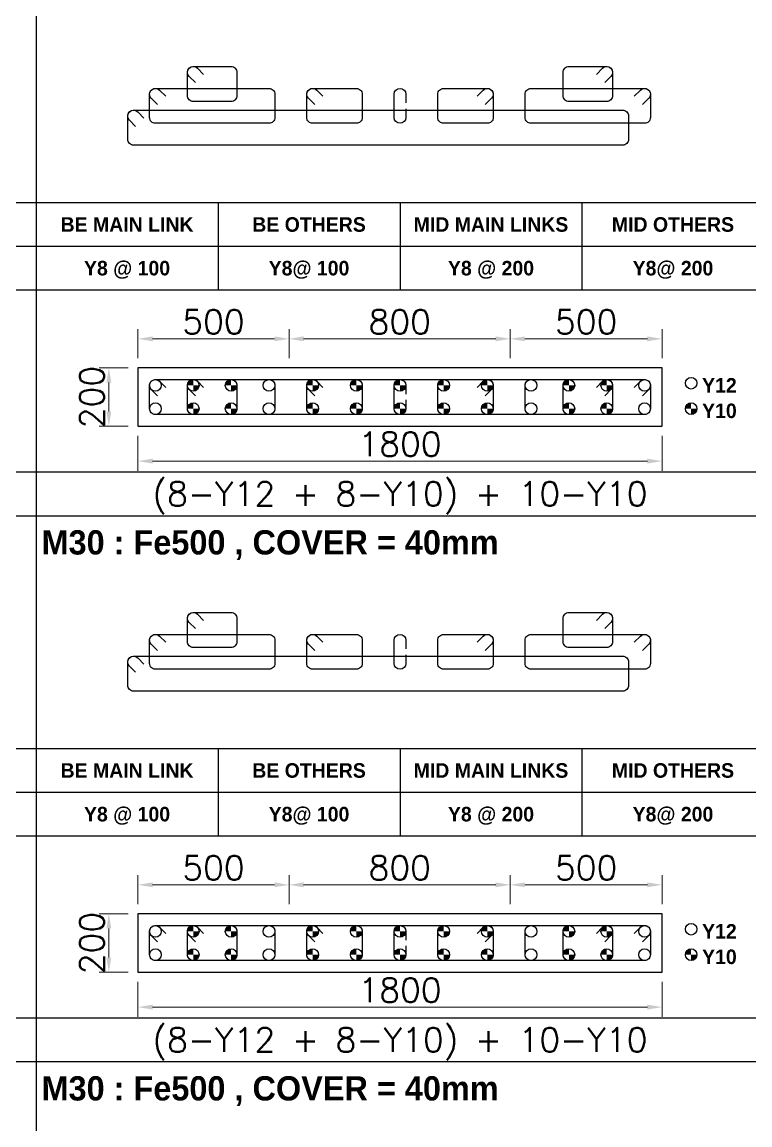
# Model space of a CAD drawing. Header units: millimetres. Extents: x -28707963 to -28231469, y 696001 to 896471.
# Drawn here: x -28290680 to -28283180, y 851519 to 862882 of the extents above; entities that cross this region are included whole.
import ezdxf
from ezdxf.enums import TextEntityAlignment as Align

# ---------------------------------------------------------------- set-up
doc = ezdxf.new("R2010")
doc.units = ezdxf.units.MM
doc.header["$MEASUREMENT"] = 0
doc.header["$PDMODE"] = 34
doc.header["$PDSIZE"] = -8
doc.layers.get('0').update_dxf_attribs({"lineweight": 5})
for name, color, linetype in [('09 COL TEXT-SCH', 2, 'Continuous'), ('14 REINF', 6, 'Continuous'), ('22 TABLE FRAME', 5, 'Continuous'), ('23 STIRRUPS', 5, 'Continuous'), ('TEXT', 4, 'Continuous')]:
    doc.layers.add(name, color=color, linetype=linetype)
doc.layers.add('19 COLUMN', color=1, linetype='Continuous', lineweight=25)
doc.styles.add('adani bold', font='')
doc.styles.add('ROMANS', font='simplex.shx')
doc.styles.get('adani bold').set_extended_font_data('Adani Bold', bold=True)
doc.dimstyles.new('D 50', dxfattribs={"dimscale": 100, "dimtxt": 3, "dimasz": 1.5, "dimexe": 1, "dimexo": 1, "dimgap": 0.5, "dimtad": 1, "dimdec": 0, "dimdsep": 46, "dimtxsty": 'ROMANS', "dimcen": 2.5, "dimclrd": 5, "dimclre": 5, "dimclrt": 4, "dimadec": 0, "dimazin": 0, "dimtfac": 1, "dimtdec": 0, "dimtmove": 0, "dimatfit": 3, "dimfxl": 1, "dimlwd": 0, "dimlwe": 0, "dimarcsym": 0})

# ---------------------------------------------------------------- blocks, each defined once
blk = doc.blocks.new('*D553')
at = {"color": 5, "lineweight": 0, "transparency": 16777216}
for p, q in [((-28289486, 852993), (-28289486, 852633)), ((-28284086, 852993), (-28284086, 852633)), ((-28289336, 852733), (-28284236, 852733))]:
    blk.add_line(p, q, dxfattribs=at)
at = {"color": 5, "transparency": 16777216}
for points in [[(-28289336, 852758), (-28289336, 852708), (-28289486, 852733)], [(-28284236, 852708), (-28284236, 852758), (-28284086, 852733)]]:
    blk.add_solid(points, dxfattribs=at)
at = {"layer": 'Defpoints', "color": 0, "transparency": 16777216}
for p in [(-28289486, 853093), (-28284086, 853093), (-28284086, 852733)]:
    blk.add_point(p, dxfattribs=at)
at = {"color": 4, "transparency": 16777216, "insert": (-28286786, 852908), "char_height": 250, "attachment_point": 5, "style": 'ROMANS'}
blk.add_mtext('1800', dxfattribs=at)
blk = doc.blocks.new('*D554')
at = {"color": 5, "lineweight": 0, "transparency": 16777216}
for p, q in [((-28289486, 858618), (-28289486, 858258)), ((-28284086, 858618), (-28284086, 858258)), ((-28289336, 858358), (-28284236, 858358))]:
    blk.add_line(p, q, dxfattribs=at)
at = {"color": 5, "transparency": 16777216}
for points in [[(-28289336, 858383), (-28289336, 858333), (-28289486, 858358)], [(-28284236, 858333), (-28284236, 858383), (-28284086, 858358)]]:
    blk.add_solid(points, dxfattribs=at)
at = {"layer": 'Defpoints', "color": 0, "transparency": 16777216}
for p in [(-28289486, 858718), (-28284086, 858718), (-28284086, 858358)]:
    blk.add_point(p, dxfattribs=at)
at = {"color": 4, "transparency": 16777216, "insert": (-28286786, 858533), "char_height": 250, "attachment_point": 5, "style": 'ROMANS'}
blk.add_mtext('1800', dxfattribs=at)
blk = doc.blocks.new('*D497')
at = {"color": 5, "lineweight": 0, "transparency": 16777216}
for p, q in [((-28289486, 853793), (-28289486, 854093)), ((-28287929, 853793), (-28287929, 854093)), ((-28289336, 853993), (-28288079, 853993))]:
    blk.add_line(p, q, dxfattribs=at)
at = {"color": 5, "transparency": 16777216}
for points in [[(-28289336, 854018), (-28289336, 853968), (-28289486, 853993)], [(-28288079, 853968), (-28288079, 854018), (-28287929, 853993)]]:
    blk.add_solid(points, dxfattribs=at)
at = {"layer": 'Defpoints', "color": 0, "transparency": 16777216}
for p in [(-28287929, 853993), (-28289486, 853693), (-28287929, 853693)]:
    blk.add_point(p, dxfattribs=at)
at = {"color": 4, "transparency": 16777216, "insert": (-28288708, 854168), "char_height": 250, "attachment_point": 5, "style": 'ROMANS'}
blk.add_mtext('500', dxfattribs=at)
blk = doc.blocks.new('*D498')
at = {"color": 5, "lineweight": 0, "transparency": 16777216}
for p, q in [((-28287929, 853793), (-28287929, 854093)), ((-28285650, 853793), (-28285650, 854093)), ((-28287779, 853993), (-28285800, 853993))]:
    blk.add_line(p, q, dxfattribs=at)
at = {"color": 5, "transparency": 16777216}
for points in [[(-28287779, 854018), (-28287779, 853968), (-28287929, 853993)], [(-28285800, 853968), (-28285800, 854018), (-28285650, 853993)]]:
    blk.add_solid(points, dxfattribs=at)
at = {"layer": 'Defpoints', "color": 0, "transparency": 16777216}
for p in [(-28285650, 853993), (-28287929, 853693), (-28285650, 853693)]:
    blk.add_point(p, dxfattribs=at)
at = {"color": 4, "transparency": 16777216, "insert": (-28286789, 854168), "char_height": 250, "attachment_point": 5, "style": 'ROMANS'}
blk.add_mtext('800', dxfattribs=at)
blk = doc.blocks.new('*D499')
at = {"color": 5, "lineweight": 0, "transparency": 16777216}
for p, q in [((-28285650, 853793), (-28285650, 854093)), ((-28284086, 853793), (-28284086, 854093)), ((-28285500, 853993), (-28284236, 853993))]:
    blk.add_line(p, q, dxfattribs=at)
at = {"color": 5, "transparency": 16777216}
for points in [[(-28285500, 854018), (-28285500, 853968), (-28285650, 853993)], [(-28284236, 853968), (-28284236, 854018), (-28284086, 853993)]]:
    blk.add_solid(points, dxfattribs=at)
at = {"layer": 'Defpoints', "color": 0, "transparency": 16777216}
for p in [(-28284086, 853993), (-28285650, 853693), (-28284086, 853693)]:
    blk.add_point(p, dxfattribs=at)
at = {"color": 4, "transparency": 16777216, "insert": (-28284868, 854168), "char_height": 250, "attachment_point": 5, "style": 'ROMANS'}
blk.add_mtext('500', dxfattribs=at)
blk = doc.blocks.new('*D112')
at = {"color": 5, "lineweight": 0, "transparency": 16777216}
for p, q in [((-28289586, 853693), (-28289886, 853693)), ((-28289786, 853243), (-28289786, 853543)), ((-28289586, 853093), (-28289886, 853093))]:
    blk.add_line(p, q, dxfattribs=at)
at = {"color": 5, "transparency": 16777216}
for points in [[(-28289761, 853543), (-28289811, 853543), (-28289786, 853693)], [(-28289811, 853243), (-28289761, 853243), (-28289786, 853093)]]:
    blk.add_solid(points, dxfattribs=at)
at = {"layer": 'Defpoints', "color": 0, "transparency": 16777216}
for p in [(-28289786, 853693), (-28289486, 853693), (-28289486, 853093)]:
    blk.add_point(p, dxfattribs=at)
at = {"color": 4, "transparency": 16777216, "insert": (-28289961, 853393), "char_height": 250, "attachment_point": 5, "rotation": 90, "style": 'ROMANS'}
blk.add_mtext('200', dxfattribs=at)
blk = doc.blocks.new('*D113')
at = {"color": 5, "lineweight": 0, "transparency": 16777216}
for p, q in [((-28289486, 859418), (-28289486, 859718)), ((-28287929, 859418), (-28287929, 859718)), ((-28289336, 859618), (-28288079, 859618))]:
    blk.add_line(p, q, dxfattribs=at)
at = {"color": 5, "transparency": 16777216}
for points in [[(-28289336, 859643), (-28289336, 859593), (-28289486, 859618)], [(-28288079, 859593), (-28288079, 859643), (-28287929, 859618)]]:
    blk.add_solid(points, dxfattribs=at)
at = {"layer": 'Defpoints', "color": 0, "transparency": 16777216}
for p in [(-28287929, 859618), (-28289486, 859318), (-28287929, 859318)]:
    blk.add_point(p, dxfattribs=at)
at = {"color": 4, "transparency": 16777216, "insert": (-28288708, 859793), "char_height": 250, "attachment_point": 5, "style": 'ROMANS'}
blk.add_mtext('500', dxfattribs=at)
blk = doc.blocks.new('*D114')
at = {"color": 5, "lineweight": 0, "transparency": 16777216}
for p, q in [((-28287929, 859418), (-28287929, 859718)), ((-28285650, 859418), (-28285650, 859718)), ((-28287779, 859618), (-28285800, 859618))]:
    blk.add_line(p, q, dxfattribs=at)
at = {"color": 5, "transparency": 16777216}
for points in [[(-28287779, 859643), (-28287779, 859593), (-28287929, 859618)], [(-28285800, 859593), (-28285800, 859643), (-28285650, 859618)]]:
    blk.add_solid(points, dxfattribs=at)
at = {"layer": 'Defpoints', "color": 0, "transparency": 16777216}
for p in [(-28285650, 859618), (-28287929, 859318), (-28285650, 859318)]:
    blk.add_point(p, dxfattribs=at)
at = {"color": 4, "transparency": 16777216, "insert": (-28286789, 859793), "char_height": 250, "attachment_point": 5, "style": 'ROMANS'}
blk.add_mtext('800', dxfattribs=at)
blk = doc.blocks.new('*D115')
at = {"color": 5, "lineweight": 0, "transparency": 16777216}
for p, q in [((-28285650, 859418), (-28285650, 859718)), ((-28284086, 859418), (-28284086, 859718)), ((-28285500, 859618), (-28284236, 859618))]:
    blk.add_line(p, q, dxfattribs=at)
at = {"color": 5, "transparency": 16777216}
for points in [[(-28285500, 859643), (-28285500, 859593), (-28285650, 859618)], [(-28284236, 859593), (-28284236, 859643), (-28284086, 859618)]]:
    blk.add_solid(points, dxfattribs=at)
at = {"layer": 'Defpoints', "color": 0, "transparency": 16777216}
for p in [(-28284086, 859618), (-28285650, 859318), (-28284086, 859318)]:
    blk.add_point(p, dxfattribs=at)
at = {"color": 4, "transparency": 16777216, "insert": (-28284868, 859793), "char_height": 250, "attachment_point": 5, "style": 'ROMANS'}
blk.add_mtext('500', dxfattribs=at)
blk = doc.blocks.new('*D116')
at = {"color": 5, "lineweight": 0, "transparency": 16777216}
for p, q in [((-28289586, 859318), (-28289886, 859318)), ((-28289786, 858868), (-28289786, 859168)), ((-28289586, 858718), (-28289886, 858718))]:
    blk.add_line(p, q, dxfattribs=at)
at = {"color": 5, "transparency": 16777216}
for points in [[(-28289761, 859168), (-28289811, 859168), (-28289786, 859318)], [(-28289811, 858868), (-28289761, 858868), (-28289786, 858718)]]:
    blk.add_solid(points, dxfattribs=at)
at = {"layer": 'Defpoints', "color": 0, "transparency": 16777216}
for p in [(-28289786, 859318), (-28289486, 859318), (-28289486, 858718)]:
    blk.add_point(p, dxfattribs=at)
at = {"color": 4, "transparency": 16777216, "insert": (-28289961, 859018), "char_height": 250, "attachment_point": 5, "rotation": 90, "style": 'ROMANS'}
blk.add_mtext('200', dxfattribs=at)

msp = doc.modelspace()

# ---------------------------------------------------------------- hatches: boundary and pattern name
at = {"layer": '14 REINF'}
h = msp.add_hatch(color=6, dxfattribs=at)
edge = h.paths.add_edge_path(flags=0)
edge.add_line((-28288976.1, 859138.4), (-28288916.1, 859138.4))
edge.add_line((-28288916.1, 859138.4), (-28288916.1, 859198.4))
edge.add_arc((-28288916.1, 859138.4), 60, 90, 180)
edge = h.paths.add_edge_path(flags=0)
edge.add_line((-28288856.1, 859138.4), (-28288916.1, 859138.4))
edge.add_line((-28288916.1, 859138.4), (-28288916.1, 859078.4))
edge.add_arc((-28288916.1, 859138.4), 60, 270, 360)
h = msp.add_hatch(color=6, dxfattribs=at)
edge = h.paths.add_edge_path(flags=0)
edge.add_line((-28288586.1, 859138.4), (-28288526.1, 859138.4))
edge.add_line((-28288526.1, 859138.4), (-28288526.1, 859198.4))
edge.add_arc((-28288526.1, 859138.4), 60, 90, 180)
edge = h.paths.add_edge_path(flags=0)
edge.add_line((-28288466.1, 859138.4), (-28288526.1, 859138.4))
edge.add_line((-28288526.1, 859138.4), (-28288526.1, 859078.4))
edge.add_arc((-28288526.1, 859138.4), 60, 270, 360)
h = msp.add_hatch(color=6, dxfattribs=at)
edge = h.paths.add_edge_path(flags=0)
edge.add_line((-28287746.1, 859138.4), (-28287686.1, 859138.4))
edge.add_line((-28287686.1, 859138.4), (-28287686.1, 859198.4))
edge.add_arc((-28287686.1, 859138.4), 60, 90, 180)
edge = h.paths.add_edge_path(flags=0)
edge.add_line((-28287626.1, 859138.4), (-28287686.1, 859138.4))
edge.add_line((-28287686.1, 859138.4), (-28287686.1, 859078.4))
edge.add_arc((-28287686.1, 859138.4), 60, 270, 360)
h = msp.add_hatch(color=6, dxfattribs=at)
edge = h.paths.add_edge_path(flags=0)
edge.add_line((-28287296.1, 859138.4), (-28287236.1, 859138.4))
edge.add_line((-28287236.1, 859138.4), (-28287236.1, 859198.4))
edge.add_arc((-28287236.1, 859138.4), 60, 90, 180)
edge = h.paths.add_edge_path(flags=0)
edge.add_line((-28287176.1, 859138.4), (-28287236.1, 859138.4))
edge.add_line((-28287236.1, 859138.4), (-28287236.1, 859078.4))
edge.add_arc((-28287236.1, 859138.4), 60, 270, 360)
h = msp.add_hatch(color=6, dxfattribs=at)
edge = h.paths.add_edge_path(flags=0)
edge.add_line((-28286846.1, 859138.4), (-28286786.1, 859138.4))
edge.add_line((-28286786.1, 859138.4), (-28286786.1, 859198.4))
edge.add_arc((-28286786.1, 859138.4), 60, 90, 180)
edge = h.paths.add_edge_path(flags=0)
edge.add_line((-28286726.1, 859138.4), (-28286786.1, 859138.4))
edge.add_line((-28286786.1, 859138.4), (-28286786.1, 859078.4))
edge.add_arc((-28286786.1, 859138.4), 60, 270, 360)
h = msp.add_hatch(color=6, dxfattribs=at)
edge = h.paths.add_edge_path(flags=0)
edge.add_line((-28286396.1, 859138.4), (-28286336.1, 859138.4))
edge.add_line((-28286336.1, 859138.4), (-28286336.1, 859198.4))
edge.add_arc((-28286336.1, 859138.4), 60, 90, 180)
edge = h.paths.add_edge_path(flags=0)
edge.add_line((-28286276.1, 859138.4), (-28286336.1, 859138.4))
edge.add_line((-28286336.1, 859138.4), (-28286336.1, 859078.4))
edge.add_arc((-28286336.1, 859138.4), 60, 270, 360)
h = msp.add_hatch(color=6, dxfattribs=at)
edge = h.paths.add_edge_path(flags=0)
edge.add_line((-28285946.1, 859138.4), (-28285886.1, 859138.4))
edge.add_line((-28285886.1, 859138.4), (-28285886.1, 859198.4))
edge.add_arc((-28285886.1, 859138.4), 60, 90, 180)
edge = h.paths.add_edge_path(flags=0)
edge.add_line((-28285826.1, 859138.4), (-28285886.1, 859138.4))
edge.add_line((-28285886.1, 859138.4), (-28285886.1, 859078.4))
edge.add_arc((-28285886.1, 859138.4), 60, 270, 360)
h = msp.add_hatch(color=6, dxfattribs=at)
edge = h.paths.add_edge_path(flags=0)
edge.add_line((-28285106.1, 859138.4), (-28285046.1, 859138.4))
edge.add_line((-28285046.1, 859138.4), (-28285046.1, 859198.4))
edge.add_arc((-28285046.1, 859138.4), 60, 90, 180)
edge = h.paths.add_edge_path(flags=0)
edge.add_line((-28284986.1, 859138.4), (-28285046.1, 859138.4))
edge.add_line((-28285046.1, 859138.4), (-28285046.1, 859078.4))
edge.add_arc((-28285046.1, 859138.4), 60, 270, 360)
h = msp.add_hatch(color=6, dxfattribs=at)
edge = h.paths.add_edge_path(flags=0)
edge.add_line((-28284716.1, 859138.4), (-28284656.1, 859138.4))
edge.add_line((-28284656.1, 859138.4), (-28284656.1, 859198.4))
edge.add_arc((-28284656.1, 859138.4), 60, 90, 180)
edge = h.paths.add_edge_path(flags=0)
edge.add_line((-28284596.1, 859138.4), (-28284656.1, 859138.4))
edge.add_line((-28284656.1, 859138.4), (-28284656.1, 859078.4))
edge.add_arc((-28284656.1, 859138.4), 60, 270, 360)
h = msp.add_hatch(color=6, dxfattribs=at)
edge = h.paths.add_edge_path(flags=0)
edge.add_line((-28288976.1, 858898.4), (-28288916.1, 858898.4))
edge.add_line((-28288916.1, 858898.4), (-28288916.1, 858958.4))
edge.add_arc((-28288916.1, 858898.4), 60, 90, 180)
edge = h.paths.add_edge_path(flags=0)
edge.add_line((-28288856.1, 858898.4), (-28288916.1, 858898.4))
edge.add_line((-28288916.1, 858898.4), (-28288916.1, 858838.4))
edge.add_arc((-28288916.1, 858898.4), 60, 270, 360)
h = msp.add_hatch(color=6, dxfattribs=at)
edge = h.paths.add_edge_path(flags=0)
edge.add_line((-28288586.1, 858898.4), (-28288526.1, 858898.4))
edge.add_line((-28288526.1, 858898.4), (-28288526.1, 858958.4))
edge.add_arc((-28288526.1, 858898.4), 60, 90, 180)
edge = h.paths.add_edge_path(flags=0)
edge.add_line((-28288466.1, 858898.4), (-28288526.1, 858898.4))
edge.add_line((-28288526.1, 858898.4), (-28288526.1, 858838.4))
edge.add_arc((-28288526.1, 858898.4), 60, 270, 360)
h = msp.add_hatch(color=6, dxfattribs=at)
edge = h.paths.add_edge_path(flags=0)
edge.add_line((-28287746.1, 858898.4), (-28287686.1, 858898.4))
edge.add_line((-28287686.1, 858898.4), (-28287686.1, 858958.4))
edge.add_arc((-28287686.1, 858898.4), 60, 90, 180)
edge = h.paths.add_edge_path(flags=0)
edge.add_line((-28287626.1, 858898.4), (-28287686.1, 858898.4))
edge.add_line((-28287686.1, 858898.4), (-28287686.1, 858838.4))
edge.add_arc((-28287686.1, 858898.4), 60, 270, 360)
h = msp.add_hatch(color=6, dxfattribs=at)
edge = h.paths.add_edge_path(flags=0)
edge.add_line((-28287296.1, 858898.4), (-28287236.1, 858898.4))
edge.add_line((-28287236.1, 858898.4), (-28287236.1, 858958.4))
edge.add_arc((-28287236.1, 858898.4), 60, 90, 180)
edge = h.paths.add_edge_path(flags=0)
edge.add_line((-28287176.1, 858898.4), (-28287236.1, 858898.4))
edge.add_line((-28287236.1, 858898.4), (-28287236.1, 858838.4))
edge.add_arc((-28287236.1, 858898.4), 60, 270, 360)
h = msp.add_hatch(color=6, dxfattribs=at)
edge = h.paths.add_edge_path(flags=0)
edge.add_line((-28286846.1, 858898.4), (-28286786.1, 858898.4))
edge.add_line((-28286786.1, 858898.4), (-28286786.1, 858958.4))
edge.add_arc((-28286786.1, 858898.4), 60, 90, 180)
edge = h.paths.add_edge_path(flags=0)
edge.add_line((-28286726.1, 858898.4), (-28286786.1, 858898.4))
edge.add_line((-28286786.1, 858898.4), (-28286786.1, 858838.4))
edge.add_arc((-28286786.1, 858898.4), 60, 270, 360)
h = msp.add_hatch(color=6, dxfattribs=at)
edge = h.paths.add_edge_path(flags=0)
edge.add_line((-28286396.1, 858898.4), (-28286336.1, 858898.4))
edge.add_line((-28286336.1, 858898.4), (-28286336.1, 858958.4))
edge.add_arc((-28286336.1, 858898.4), 60, 90, 180)
edge = h.paths.add_edge_path(flags=0)
edge.add_line((-28286276.1, 858898.4), (-28286336.1, 858898.4))
edge.add_line((-28286336.1, 858898.4), (-28286336.1, 858838.4))
edge.add_arc((-28286336.1, 858898.4), 60, 270, 360)
h = msp.add_hatch(color=6, dxfattribs=at)
edge = h.paths.add_edge_path(flags=0)
edge.add_line((-28285946.1, 858898.4), (-28285886.1, 858898.4))
edge.add_line((-28285886.1, 858898.4), (-28285886.1, 858958.4))
edge.add_arc((-28285886.1, 858898.4), 60, 90, 180)
edge = h.paths.add_edge_path(flags=0)
edge.add_line((-28285826.1, 858898.4), (-28285886.1, 858898.4))
edge.add_line((-28285886.1, 858898.4), (-28285886.1, 858838.4))
edge.add_arc((-28285886.1, 858898.4), 60, 270, 360)
h = msp.add_hatch(color=6, dxfattribs=at)
edge = h.paths.add_edge_path(flags=0)
edge.add_line((-28285106.1, 858898.4), (-28285046.1, 858898.4))
edge.add_line((-28285046.1, 858898.4), (-28285046.1, 858958.4))
edge.add_arc((-28285046.1, 858898.4), 60, 90, 180)
edge = h.paths.add_edge_path(flags=0)
edge.add_line((-28284986.1, 858898.4), (-28285046.1, 858898.4))
edge.add_line((-28285046.1, 858898.4), (-28285046.1, 858838.4))
edge.add_arc((-28285046.1, 858898.4), 60, 270, 360)
h = msp.add_hatch(color=6, dxfattribs=at)
edge = h.paths.add_edge_path(flags=0)
edge.add_line((-28284716.1, 858898.4), (-28284656.1, 858898.4))
edge.add_line((-28284656.1, 858898.4), (-28284656.1, 858958.4))
edge.add_arc((-28284656.1, 858898.4), 60, 90, 180)
edge = h.paths.add_edge_path(flags=0)
edge.add_line((-28284596.1, 858898.4), (-28284656.1, 858898.4))
edge.add_line((-28284656.1, 858898.4), (-28284656.1, 858838.4))
edge.add_arc((-28284656.1, 858898.4), 60, 270, 360)
h = msp.add_hatch(color=6, dxfattribs=at)
edge = h.paths.add_edge_path(flags=0)
edge.add_line((-28283846.1, 858898.4), (-28283786.1, 858898.4))
edge.add_line((-28283786.1, 858898.4), (-28283786.1, 858958.4))
edge.add_arc((-28283786.1, 858898.4), 60, 90, 180)
edge = h.paths.add_edge_path(flags=0)
edge.add_line((-28283726.1, 858898.4), (-28283786.1, 858898.4))
edge.add_line((-28283786.1, 858898.4), (-28283786.1, 858838.4))
edge.add_arc((-28283786.1, 858898.4), 60, 270, 360)
h = msp.add_hatch(color=6, dxfattribs=at)
edge = h.paths.add_edge_path(flags=0)
edge.add_line((-28288976.1, 853513.4), (-28288916.1, 853513.4))
edge.add_line((-28288916.1, 853513.4), (-28288916.1, 853573.4))
edge.add_arc((-28288916.1, 853513.4), 60, 90, 180)
edge = h.paths.add_edge_path(flags=0)
edge.add_line((-28288856.1, 853513.4), (-28288916.1, 853513.4))
edge.add_line((-28288916.1, 853513.4), (-28288916.1, 853453.4))
edge.add_arc((-28288916.1, 853513.4), 60, 270, 360)
h = msp.add_hatch(color=6, dxfattribs=at)
edge = h.paths.add_edge_path(flags=0)
edge.add_line((-28288586.1, 853513.4), (-28288526.1, 853513.4))
edge.add_line((-28288526.1, 853513.4), (-28288526.1, 853573.4))
edge.add_arc((-28288526.1, 853513.4), 60, 90, 180)
edge = h.paths.add_edge_path(flags=0)
edge.add_line((-28288466.1, 853513.4), (-28288526.1, 853513.4))
edge.add_line((-28288526.1, 853513.4), (-28288526.1, 853453.4))
edge.add_arc((-28288526.1, 853513.4), 60, 270, 360)
h = msp.add_hatch(color=6, dxfattribs=at)
edge = h.paths.add_edge_path(flags=0)
edge.add_line((-28287746.1, 853513.4), (-28287686.1, 853513.4))
edge.add_line((-28287686.1, 853513.4), (-28287686.1, 853573.4))
edge.add_arc((-28287686.1, 853513.4), 60, 90, 180)
edge = h.paths.add_edge_path(flags=0)
edge.add_line((-28287626.1, 853513.4), (-28287686.1, 853513.4))
edge.add_line((-28287686.1, 853513.4), (-28287686.1, 853453.4))
edge.add_arc((-28287686.1, 853513.4), 60, 270, 360)
h = msp.add_hatch(color=6, dxfattribs=at)
edge = h.paths.add_edge_path(flags=0)
edge.add_line((-28287296.1, 853513.4), (-28287236.1, 853513.4))
edge.add_line((-28287236.1, 853513.4), (-28287236.1, 853573.4))
edge.add_arc((-28287236.1, 853513.4), 60, 90, 180)
edge = h.paths.add_edge_path(flags=0)
edge.add_line((-28287176.1, 853513.4), (-28287236.1, 853513.4))
edge.add_line((-28287236.1, 853513.4), (-28287236.1, 853453.4))
edge.add_arc((-28287236.1, 853513.4), 60, 270, 360)
h = msp.add_hatch(color=6, dxfattribs=at)
edge = h.paths.add_edge_path(flags=0)
edge.add_line((-28286846.1, 853513.4), (-28286786.1, 853513.4))
edge.add_line((-28286786.1, 853513.4), (-28286786.1, 853573.4))
edge.add_arc((-28286786.1, 853513.4), 60, 90, 180)
edge = h.paths.add_edge_path(flags=0)
edge.add_line((-28286726.1, 853513.4), (-28286786.1, 853513.4))
edge.add_line((-28286786.1, 853513.4), (-28286786.1, 853453.4))
edge.add_arc((-28286786.1, 853513.4), 60, 270, 360)
h = msp.add_hatch(color=6, dxfattribs=at)
edge = h.paths.add_edge_path(flags=0)
edge.add_line((-28286396.1, 853513.4), (-28286336.1, 853513.4))
edge.add_line((-28286336.1, 853513.4), (-28286336.1, 853573.4))
edge.add_arc((-28286336.1, 853513.4), 60, 90, 180)
edge = h.paths.add_edge_path(flags=0)
edge.add_line((-28286276.1, 853513.4), (-28286336.1, 853513.4))
edge.add_line((-28286336.1, 853513.4), (-28286336.1, 853453.4))
edge.add_arc((-28286336.1, 853513.4), 60, 270, 360)
h = msp.add_hatch(color=6, dxfattribs=at)
edge = h.paths.add_edge_path(flags=0)
edge.add_line((-28285946.1, 853513.4), (-28285886.1, 853513.4))
edge.add_line((-28285886.1, 853513.4), (-28285886.1, 853573.4))
edge.add_arc((-28285886.1, 853513.4), 60, 90, 180)
edge = h.paths.add_edge_path(flags=0)
edge.add_line((-28285826.1, 853513.4), (-28285886.1, 853513.4))
edge.add_line((-28285886.1, 853513.4), (-28285886.1, 853453.4))
edge.add_arc((-28285886.1, 853513.4), 60, 270, 360)
h = msp.add_hatch(color=6, dxfattribs=at)
edge = h.paths.add_edge_path(flags=0)
edge.add_line((-28285106.1, 853513.4), (-28285046.1, 853513.4))
edge.add_line((-28285046.1, 853513.4), (-28285046.1, 853573.4))
edge.add_arc((-28285046.1, 853513.4), 60, 90, 180)
edge = h.paths.add_edge_path(flags=0)
edge.add_line((-28284986.1, 853513.4), (-28285046.1, 853513.4))
edge.add_line((-28285046.1, 853513.4), (-28285046.1, 853453.4))
edge.add_arc((-28285046.1, 853513.4), 60, 270, 360)
h = msp.add_hatch(color=6, dxfattribs=at)
edge = h.paths.add_edge_path(flags=0)
edge.add_line((-28284716.1, 853513.4), (-28284656.1, 853513.4))
edge.add_line((-28284656.1, 853513.4), (-28284656.1, 853573.4))
edge.add_arc((-28284656.1, 853513.4), 60, 90, 180)
edge = h.paths.add_edge_path(flags=0)
edge.add_line((-28284596.1, 853513.4), (-28284656.1, 853513.4))
edge.add_line((-28284656.1, 853513.4), (-28284656.1, 853453.4))
edge.add_arc((-28284656.1, 853513.4), 60, 270, 360)
h = msp.add_hatch(color=6, dxfattribs=at)
edge = h.paths.add_edge_path(flags=0)
edge.add_line((-28288976.1, 853273.4), (-28288916.1, 853273.4))
edge.add_line((-28288916.1, 853273.4), (-28288916.1, 853333.4))
edge.add_arc((-28288916.1, 853273.4), 60, 90, 180)
edge = h.paths.add_edge_path(flags=0)
edge.add_line((-28288856.1, 853273.4), (-28288916.1, 853273.4))
edge.add_line((-28288916.1, 853273.4), (-28288916.1, 853213.4))
edge.add_arc((-28288916.1, 853273.4), 60, 270, 360)
h = msp.add_hatch(color=6, dxfattribs=at)
edge = h.paths.add_edge_path(flags=0)
edge.add_line((-28288586.1, 853273.4), (-28288526.1, 853273.4))
edge.add_line((-28288526.1, 853273.4), (-28288526.1, 853333.4))
edge.add_arc((-28288526.1, 853273.4), 60, 90, 180)
edge = h.paths.add_edge_path(flags=0)
edge.add_line((-28288466.1, 853273.4), (-28288526.1, 853273.4))
edge.add_line((-28288526.1, 853273.4), (-28288526.1, 853213.4))
edge.add_arc((-28288526.1, 853273.4), 60, 270, 360)
h = msp.add_hatch(color=6, dxfattribs=at)
edge = h.paths.add_edge_path(flags=0)
edge.add_line((-28287746.1, 853273.4), (-28287686.1, 853273.4))
edge.add_line((-28287686.1, 853273.4), (-28287686.1, 853333.4))
edge.add_arc((-28287686.1, 853273.4), 60, 90, 180)
edge = h.paths.add_edge_path(flags=0)
edge.add_line((-28287626.1, 853273.4), (-28287686.1, 853273.4))
edge.add_line((-28287686.1, 853273.4), (-28287686.1, 853213.4))
edge.add_arc((-28287686.1, 853273.4), 60, 270, 360)
h = msp.add_hatch(color=6, dxfattribs=at)
edge = h.paths.add_edge_path(flags=0)
edge.add_line((-28287296.1, 853273.4), (-28287236.1, 853273.4))
edge.add_line((-28287236.1, 853273.4), (-28287236.1, 853333.4))
edge.add_arc((-28287236.1, 853273.4), 60, 90, 180)
edge = h.paths.add_edge_path(flags=0)
edge.add_line((-28287176.1, 853273.4), (-28287236.1, 853273.4))
edge.add_line((-28287236.1, 853273.4), (-28287236.1, 853213.4))
edge.add_arc((-28287236.1, 853273.4), 60, 270, 360)
h = msp.add_hatch(color=6, dxfattribs=at)
edge = h.paths.add_edge_path(flags=0)
edge.add_line((-28286846.1, 853273.4), (-28286786.1, 853273.4))
edge.add_line((-28286786.1, 853273.4), (-28286786.1, 853333.4))
edge.add_arc((-28286786.1, 853273.4), 60, 90, 180)
edge = h.paths.add_edge_path(flags=0)
edge.add_line((-28286726.1, 853273.4), (-28286786.1, 853273.4))
edge.add_line((-28286786.1, 853273.4), (-28286786.1, 853213.4))
edge.add_arc((-28286786.1, 853273.4), 60, 270, 360)
h = msp.add_hatch(color=6, dxfattribs=at)
edge = h.paths.add_edge_path(flags=0)
edge.add_line((-28286396.1, 853273.4), (-28286336.1, 853273.4))
edge.add_line((-28286336.1, 853273.4), (-28286336.1, 853333.4))
edge.add_arc((-28286336.1, 853273.4), 60, 90, 180)
edge = h.paths.add_edge_path(flags=0)
edge.add_line((-28286276.1, 853273.4), (-28286336.1, 853273.4))
edge.add_line((-28286336.1, 853273.4), (-28286336.1, 853213.4))
edge.add_arc((-28286336.1, 853273.4), 60, 270, 360)
h = msp.add_hatch(color=6, dxfattribs=at)
edge = h.paths.add_edge_path(flags=0)
edge.add_line((-28285946.1, 853273.4), (-28285886.1, 853273.4))
edge.add_line((-28285886.1, 853273.4), (-28285886.1, 853333.4))
edge.add_arc((-28285886.1, 853273.4), 60, 90, 180)
edge = h.paths.add_edge_path(flags=0)
edge.add_line((-28285826.1, 853273.4), (-28285886.1, 853273.4))
edge.add_line((-28285886.1, 853273.4), (-28285886.1, 853213.4))
edge.add_arc((-28285886.1, 853273.4), 60, 270, 360)
h = msp.add_hatch(color=6, dxfattribs=at)
edge = h.paths.add_edge_path(flags=0)
edge.add_line((-28285106.1, 853273.4), (-28285046.1, 853273.4))
edge.add_line((-28285046.1, 853273.4), (-28285046.1, 853333.4))
edge.add_arc((-28285046.1, 853273.4), 60, 90, 180)
edge = h.paths.add_edge_path(flags=0)
edge.add_line((-28284986.1, 853273.4), (-28285046.1, 853273.4))
edge.add_line((-28285046.1, 853273.4), (-28285046.1, 853213.4))
edge.add_arc((-28285046.1, 853273.4), 60, 270, 360)
h = msp.add_hatch(color=6, dxfattribs=at)
edge = h.paths.add_edge_path(flags=0)
edge.add_line((-28284716.1, 853273.4), (-28284656.1, 853273.4))
edge.add_line((-28284656.1, 853273.4), (-28284656.1, 853333.4))
edge.add_arc((-28284656.1, 853273.4), 60, 90, 180)
edge = h.paths.add_edge_path(flags=0)
edge.add_line((-28284596.1, 853273.4), (-28284656.1, 853273.4))
edge.add_line((-28284656.1, 853273.4), (-28284656.1, 853213.4))
edge.add_arc((-28284656.1, 853273.4), 60, 270, 360)
h = msp.add_hatch(color=6, dxfattribs=at)
edge = h.paths.add_edge_path(flags=0)
edge.add_line((-28283846.1, 853273.4), (-28283786.1, 853273.4))
edge.add_line((-28283786.1, 853273.4), (-28283786.1, 853333.4))
edge.add_arc((-28283786.1, 853273.4), 60, 90, 180)
edge = h.paths.add_edge_path(flags=0)
edge.add_line((-28283726.1, 853273.4), (-28283786.1, 853273.4))
edge.add_line((-28283786.1, 853273.4), (-28283786.1, 853213.4))
edge.add_arc((-28283786.1, 853273.4), 60, 270, 360)

# ---------------------------------------------------------------- linework, layer by layer
at = {"layer": '14 REINF', "color": 6}
for centre in [(-28289306.1, 859138.4), (-28288916.1, 859138.4), (-28288526.1, 859138.4), (-28288136.1, 859138.4), (-28287686.1, 859138.4), (-28287236.1, 859138.4), (-28286786.1, 859138.4), (-28286336.1, 859138.4), (-28285886.1, 859138.4), (-28285436.1, 859138.4), (-28285046.1, 859138.4), (-28284656.1, 859138.4), (-28284266.1, 859138.4), (-28283786.1, 859160.9), (-28289306.1, 858898.4), (-28288916.1, 858898.4), (-28288526.1, 858898.4), (-28288136.1, 858898.4), (-28287686.1, 858898.4), (-28287236.1, 858898.4), (-28286786.1, 858898.4), (-28286336.1, 858898.4), (-28285886.1, 858898.4), (-28285436.1, 858898.4), (-28285046.1, 858898.4), (-28284656.1, 858898.4), (-28284266.1, 858898.4), (-28283786.1, 858898.4), (-28289306.1, 853513.4), (-28288916.1, 853513.4), (-28288526.1, 853513.4), (-28288136.1, 853513.4), (-28287686.1, 853513.4), (-28287236.1, 853513.4), (-28286786.1, 853513.4), (-28286336.1, 853513.4), (-28285886.1, 853513.4), (-28285436.1, 853513.4), (-28285046.1, 853513.4), (-28284656.1, 853513.4), (-28284266.1, 853513.4), (-28283786.1, 853535.9), (-28289306.1, 853273.4), (-28288916.1, 853273.4), (-28288526.1, 853273.4), (-28288136.1, 853273.4), (-28287686.1, 853273.4), (-28287236.1, 853273.4), (-28286786.1, 853273.4), (-28286336.1, 853273.4), (-28285886.1, 853273.4), (-28285436.1, 853273.4), (-28285046.1, 853273.4), (-28284656.1, 853273.4), (-28284266.1, 853273.4), (-28283786.1, 853273.4)]:
    msp.add_circle(centre, 60, dxfattribs=at)
at = {"layer": '19 COLUMN', "color": 4}
for points in [[(-28284086.1, 859318.4), (-28289486.1, 859318.4)], [(-28289486.1, 859318.4), (-28289486.1, 858718.4)], [(-28284086.1, 858718.4), (-28284086.1, 859318.4)], [(-28289486.1, 858718.4), (-28284086.1, 858718.4)], [(-28284086.1, 853693.4), (-28289486.1, 853693.4)], [(-28289486.1, 853693.4), (-28289486.1, 853093.4)], [(-28284086.1, 853093.4), (-28284086.1, 853693.4)], [(-28289486.1, 853093.4), (-28284086.1, 853093.4)]]:
    msp.add_lwpolyline(points, dxfattribs=at)
at = {"layer": '22 TABLE FRAME', "color": 5, "linetype": 'Continuous'}
for p, q in [((-28290536.1, 863421.2), (-28290536.1, 788796.2)), ((-28330286.1, 861021.2), (-28245536.1, 861021.2)), ((-28288661.1, 861021.2), (-28288661.1, 860121.2)), ((-28286786.1, 861021.2), (-28286786.1, 860121.2)), ((-28284911.1, 861021.2), (-28284911.1, 860121.2)), ((-28330286.1, 860571.2), (-28245536.1, 860571.2)), ((-28330286.1, 860121.2), (-28245536.1, 860121.2)), ((-28330286.1, 858246.2), (-28245536.1, 858246.2)), ((-28334786.1, 857796.2), (-28245536.1, 857796.2)), ((-28330286.1, 855396.2), (-28245536.1, 855396.2)), ((-28288661.1, 855396.2), (-28288661.1, 854496.2)), ((-28286786.1, 855396.2), (-28286786.1, 854496.2)), ((-28284911.1, 855396.2), (-28284911.1, 854496.2)), ((-28330286.1, 854946.2), (-28245536.1, 854946.2)), ((-28330286.1, 854496.2), (-28245536.1, 854496.2)), ((-28330286.1, 852621.2), (-28245536.1, 852621.2)), ((-28334786.1, 852171.2), (-28245536.1, 852171.2))]:
    msp.add_line(p, q, dxfattribs=at)
at = {"layer": '23 STIRRUPS', "color": 5}
for points in [[(-28288894.9, 862257.3), (-28288958.5, 862320.9, -0.668178), (-28288916.1, 862423.4), (-28288526.1, 862423.4, -0.4142136), (-28288466.1, 862363.4), (-28288466.1, 862123.4, -0.4142136), (-28288526.1, 862063.4), (-28288916.1, 862063.4, -0.4142136), (-28288976.1, 862123.4), (-28288976.1, 862363.4, -0.6681793), (-28288873.7, 862405.8), (-28288810, 862342.1)], [(-28284762.2, 862342.1), (-28284698.5, 862405.8, -0.6681793), (-28284596.1, 862363.4), (-28284596.1, 862123.4, -0.4142136), (-28284656.1, 862063.4), (-28285046.1, 862063.4, -0.4142136), (-28285106.1, 862123.4), (-28285106.1, 862363.4, -0.4142136), (-28285046.1, 862423.4), (-28284656.1, 862423.4, -0.668178), (-28284613.7, 862320.9), (-28284677.3, 862257.3)], [(-28289284.9, 862032.3), (-28289348.5, 862095.9, -0.668178), (-28289306.1, 862198.4), (-28288136.1, 862198.4, -0.4142136), (-28288076.1, 862138.4), (-28288076.1, 861898.4, -0.4142136), (-28288136.1, 861838.4), (-28289306.1, 861838.4, -0.4142136), (-28289366.1, 861898.4), (-28289366.1, 862138.4, -0.6681793), (-28289263.7, 862180.8), (-28289200, 862117.1)], [(-28287664.9, 862032.3), (-28287728.5, 862095.9, -0.668178), (-28287686.1, 862198.4), (-28287236.1, 862198.4, -0.4142136), (-28287176.1, 862138.4), (-28287176.1, 861898.4, -0.4142136), (-28287236.1, 861838.4), (-28287686.1, 861838.4, -0.4142136), (-28287746.1, 861898.4), (-28287746.1, 862138.4, -0.6681793), (-28287643.7, 862180.8), (-28287580, 862117.1)], [(-28286726.1, 861988.4), (-28286726.1, 861898.4, -1), (-28286846.1, 861898.4), (-28286846.1, 862138.4, -1), (-28286726.1, 862138.4), (-28286726.1, 862048.4)], [(-28285992.2, 862117.1), (-28285928.5, 862180.8, -0.6681793), (-28285826.1, 862138.4), (-28285826.1, 861898.4, -0.4142136), (-28285886.1, 861838.4), (-28286336.1, 861838.4, -0.4142136), (-28286396.1, 861898.4), (-28286396.1, 862138.4, -0.4142136), (-28286336.1, 862198.4), (-28285886.1, 862198.4, -0.668178), (-28285843.7, 862095.9), (-28285907.3, 862032.3)], [(-28284372.2, 862117.1), (-28284308.5, 862180.8, -0.6681793), (-28284206.1, 862138.4), (-28284206.1, 861898.4, -0.4142136), (-28284266.1, 861838.4), (-28285436.1, 861838.4, -0.4142136), (-28285496.1, 861898.4), (-28285496.1, 862138.4, -0.4142136), (-28285436.1, 862198.4), (-28284266.1, 862198.4, -0.668178), (-28284223.7, 862095.9), (-28284287.3, 862032.3)], [(-28289509.9, 861807.3), (-28289573.5, 861870.9, -0.668178), (-28289531.1, 861973.4), (-28284491.1, 861973.4, -0.4142136), (-28284431.1, 861913.4), (-28284431.1, 861673.4, -0.4142136), (-28284491.1, 861613.4), (-28289531.1, 861613.4, -0.4142136), (-28289591.1, 861673.4), (-28289591.1, 861913.4, -0.6681793), (-28289488.7, 861955.8), (-28289425, 861892.1)], [(-28289284.9, 859032.3), (-28289348.5, 859095.9, -0.668178), (-28289306.1, 859198.4), (-28284266.1, 859198.4, -0.4142136), (-28284206.1, 859138.4), (-28284206.1, 858898.4, -0.4142136), (-28284266.1, 858838.4), (-28289306.1, 858838.4, -0.4142136), (-28289366.1, 858898.4), (-28289366.1, 859138.4, -0.6681793), (-28289263.7, 859180.8), (-28289200, 859117.1)], [(-28289284.9, 859032.3), (-28289348.5, 859095.9, -0.668178), (-28289306.1, 859198.4), (-28288136.1, 859198.4, -0.4142136), (-28288076.1, 859138.4), (-28288076.1, 858898.4, -0.4142136), (-28288136.1, 858838.4), (-28289306.1, 858838.4, -0.4142136), (-28289366.1, 858898.4), (-28289366.1, 859138.4, -0.6681793), (-28289263.7, 859180.8), (-28289200, 859117.1)], [(-28288894.9, 859032.3), (-28288958.5, 859095.9, -0.668178), (-28288916.1, 859198.4), (-28288526.1, 859198.4, -0.4142136), (-28288466.1, 859138.4), (-28288466.1, 858898.4, -0.4142136), (-28288526.1, 858838.4), (-28288916.1, 858838.4, -0.4142136), (-28288976.1, 858898.4), (-28288976.1, 859138.4, -0.6681793), (-28288873.7, 859180.8), (-28288810, 859117.1)], [(-28287664.9, 859032.3), (-28287728.5, 859095.9, -0.668178), (-28287686.1, 859198.4), (-28287236.1, 859198.4, -0.4142136), (-28287176.1, 859138.4), (-28287176.1, 858898.4, -0.4142136), (-28287236.1, 858838.4), (-28287686.1, 858838.4, -0.4142136), (-28287746.1, 858898.4), (-28287746.1, 859138.4, -0.6681793), (-28287643.7, 859180.8), (-28287580, 859117.1)], [(-28286726.1, 858988.4), (-28286726.1, 858898.4, -1), (-28286846.1, 858898.4), (-28286846.1, 859138.4, -1), (-28286726.1, 859138.4), (-28286726.1, 859048.4)], [(-28285992.2, 859117.1), (-28285928.5, 859180.8, -0.6681793), (-28285826.1, 859138.4), (-28285826.1, 858898.4, -0.4142136), (-28285886.1, 858838.4), (-28286336.1, 858838.4, -0.4142136), (-28286396.1, 858898.4), (-28286396.1, 859138.4, -0.4142136), (-28286336.1, 859198.4), (-28285886.1, 859198.4, -0.668178), (-28285843.7, 859095.9), (-28285907.3, 859032.3)], [(-28284372.2, 859117.1), (-28284308.5, 859180.8, -0.6681793), (-28284206.1, 859138.4), (-28284206.1, 858898.4, -0.4142136), (-28284266.1, 858838.4), (-28285436.1, 858838.4, -0.4142136), (-28285496.1, 858898.4), (-28285496.1, 859138.4, -0.4142136), (-28285436.1, 859198.4), (-28284266.1, 859198.4, -0.668178), (-28284223.7, 859095.9), (-28284287.3, 859032.3)], [(-28284762.2, 859117.1), (-28284698.5, 859180.8, -0.6681793), (-28284596.1, 859138.4), (-28284596.1, 858898.4, -0.4142136), (-28284656.1, 858838.4), (-28285046.1, 858838.4, -0.4142136), (-28285106.1, 858898.4), (-28285106.1, 859138.4, -0.4142136), (-28285046.1, 859198.4), (-28284656.1, 859198.4, -0.668178), (-28284613.7, 859095.9), (-28284677.3, 859032.3)], [(-28288894.9, 856632.3), (-28288958.5, 856695.9, -0.668178), (-28288916.1, 856798.4), (-28288526.1, 856798.4, -0.4142136), (-28288466.1, 856738.4), (-28288466.1, 856498.4, -0.4142136), (-28288526.1, 856438.4), (-28288916.1, 856438.4, -0.4142136), (-28288976.1, 856498.4), (-28288976.1, 856738.4, -0.6681793), (-28288873.7, 856780.8), (-28288810, 856717.1)], [(-28284762.2, 856717.1), (-28284698.5, 856780.8, -0.6681793), (-28284596.1, 856738.4), (-28284596.1, 856498.4, -0.4142136), (-28284656.1, 856438.4), (-28285046.1, 856438.4, -0.4142136), (-28285106.1, 856498.4), (-28285106.1, 856738.4, -0.4142136), (-28285046.1, 856798.4), (-28284656.1, 856798.4, -0.668178), (-28284613.7, 856695.9), (-28284677.3, 856632.3)], [(-28289284.9, 856407.3), (-28289348.5, 856470.9, -0.668178), (-28289306.1, 856573.4), (-28288136.1, 856573.4, -0.4142136), (-28288076.1, 856513.4), (-28288076.1, 856273.4, -0.4142136), (-28288136.1, 856213.4), (-28289306.1, 856213.4, -0.4142136), (-28289366.1, 856273.4), (-28289366.1, 856513.4, -0.6681793), (-28289263.7, 856555.8), (-28289200, 856492.1)], [(-28287664.9, 856407.3), (-28287728.5, 856470.9, -0.668178), (-28287686.1, 856573.4), (-28287236.1, 856573.4, -0.4142136), (-28287176.1, 856513.4), (-28287176.1, 856273.4, -0.4142136), (-28287236.1, 856213.4), (-28287686.1, 856213.4, -0.4142136), (-28287746.1, 856273.4), (-28287746.1, 856513.4, -0.6681793), (-28287643.7, 856555.8), (-28287580, 856492.1)], [(-28286726.1, 856363.4), (-28286726.1, 856273.4, -1), (-28286846.1, 856273.4), (-28286846.1, 856513.4, -1), (-28286726.1, 856513.4), (-28286726.1, 856423.4)], [(-28285992.2, 856492.1), (-28285928.5, 856555.8, -0.6681793), (-28285826.1, 856513.4), (-28285826.1, 856273.4, -0.4142136), (-28285886.1, 856213.4), (-28286336.1, 856213.4, -0.4142136), (-28286396.1, 856273.4), (-28286396.1, 856513.4, -0.4142136), (-28286336.1, 856573.4), (-28285886.1, 856573.4, -0.668178), (-28285843.7, 856470.9), (-28285907.3, 856407.3)], [(-28284372.2, 856492.1), (-28284308.5, 856555.8, -0.6681793), (-28284206.1, 856513.4), (-28284206.1, 856273.4, -0.4142136), (-28284266.1, 856213.4), (-28285436.1, 856213.4, -0.4142136), (-28285496.1, 856273.4), (-28285496.1, 856513.4, -0.4142136), (-28285436.1, 856573.4), (-28284266.1, 856573.4, -0.668178), (-28284223.7, 856470.9), (-28284287.3, 856407.3)], [(-28289509.9, 856182.3), (-28289573.5, 856245.9, -0.668178), (-28289531.1, 856348.4), (-28284491.1, 856348.4, -0.4142136), (-28284431.1, 856288.4), (-28284431.1, 856048.4, -0.4142136), (-28284491.1, 855988.4), (-28289531.1, 855988.4, -0.4142136), (-28289591.1, 856048.4), (-28289591.1, 856288.4, -0.6681793), (-28289488.7, 856330.8), (-28289425, 856267.1)], [(-28289284.9, 853407.3), (-28289348.5, 853470.9, -0.668178), (-28289306.1, 853573.4), (-28284266.1, 853573.4, -0.4142136), (-28284206.1, 853513.4), (-28284206.1, 853273.4, -0.4142136), (-28284266.1, 853213.4), (-28289306.1, 853213.4, -0.4142136), (-28289366.1, 853273.4), (-28289366.1, 853513.4, -0.6681793), (-28289263.7, 853555.8), (-28289200, 853492.1)], [(-28289284.9, 853407.3), (-28289348.5, 853470.9, -0.668178), (-28289306.1, 853573.4), (-28288136.1, 853573.4, -0.4142136), (-28288076.1, 853513.4), (-28288076.1, 853273.4, -0.4142136), (-28288136.1, 853213.4), (-28289306.1, 853213.4, -0.4142136), (-28289366.1, 853273.4), (-28289366.1, 853513.4, -0.6681793), (-28289263.7, 853555.8), (-28289200, 853492.1)], [(-28288894.9, 853407.3), (-28288958.5, 853470.9, -0.668178), (-28288916.1, 853573.4), (-28288526.1, 853573.4, -0.4142136), (-28288466.1, 853513.4), (-28288466.1, 853273.4, -0.4142136), (-28288526.1, 853213.4), (-28288916.1, 853213.4, -0.4142136), (-28288976.1, 853273.4), (-28288976.1, 853513.4, -0.6681793), (-28288873.7, 853555.8), (-28288810, 853492.1)], [(-28287664.9, 853407.3), (-28287728.5, 853470.9, -0.668178), (-28287686.1, 853573.4), (-28287236.1, 853573.4, -0.4142136), (-28287176.1, 853513.4), (-28287176.1, 853273.4, -0.4142136), (-28287236.1, 853213.4), (-28287686.1, 853213.4, -0.4142136), (-28287746.1, 853273.4), (-28287746.1, 853513.4, -0.6681793), (-28287643.7, 853555.8), (-28287580, 853492.1)], [(-28286726.1, 853363.4), (-28286726.1, 853273.4, -1), (-28286846.1, 853273.4), (-28286846.1, 853513.4, -1), (-28286726.1, 853513.4), (-28286726.1, 853423.4)], [(-28285992.2, 853492.1), (-28285928.5, 853555.8, -0.6681793), (-28285826.1, 853513.4), (-28285826.1, 853273.4, -0.4142136), (-28285886.1, 853213.4), (-28286336.1, 853213.4, -0.4142136), (-28286396.1, 853273.4), (-28286396.1, 853513.4, -0.4142136), (-28286336.1, 853573.4), (-28285886.1, 853573.4, -0.668178), (-28285843.7, 853470.9), (-28285907.3, 853407.3)], [(-28284372.2, 853492.1), (-28284308.5, 853555.8, -0.6681793), (-28284206.1, 853513.4), (-28284206.1, 853273.4, -0.4142136), (-28284266.1, 853213.4), (-28285436.1, 853213.4, -0.4142136), (-28285496.1, 853273.4), (-28285496.1, 853513.4, -0.4142136), (-28285436.1, 853573.4), (-28284266.1, 853573.4, -0.668178), (-28284223.7, 853470.9), (-28284287.3, 853407.3)], [(-28284762.2, 853492.1), (-28284698.5, 853555.8, -0.6681793), (-28284596.1, 853513.4), (-28284596.1, 853273.4, -0.4142136), (-28284656.1, 853213.4), (-28285046.1, 853213.4, -0.4142136), (-28285106.1, 853273.4), (-28285106.1, 853513.4, -0.4142136), (-28285046.1, 853573.4), (-28284656.1, 853573.4, -0.668178), (-28284613.7, 853470.9), (-28284677.3, 853407.3)]]:
    msp.add_lwpolyline(points, format="xyb", dxfattribs=at)

# ---------------------------------------------------------------- texts
at = {"layer": '09 COL TEXT-SCH', "color": 3, "linetype": 'Continuous', "style": 'ROMANS'}
for p in [(-28286786.1, 858021.2), (-28286786.1, 852396.2)]:
    msp.add_text('(8-Y12 + 8-Y10) + 10-Y10', height=250, dxfattribs=at).set_placement(p, align=Align.MIDDLE_CENTER)
at = {"layer": 'TEXT', "style": 'adani bold'}
for s, p in [('BE MAIN LINK', (-28289598.6, 860796.2)), ('BE OTHERS', (-28287723.6, 860796.2)), ('MID MAIN LINKS', (-28285848.6, 860796.2)), ('MID OTHERS', (-28283973.6, 860796.2)), ('Y8 @ 100', (-28289598.6, 860346.2)), ('Y8@ 100', (-28287723.6, 860346.2)), ('Y8 @ 200', (-28285848.6, 860346.2)), ('Y8@ 200', (-28283973.6, 860346.2)), ('BE MAIN LINK', (-28289598.6, 855171.2)), ('BE OTHERS', (-28287723.6, 855171.2)), ('MID MAIN LINKS', (-28285848.6, 855171.2)), ('MID OTHERS', (-28283973.6, 855171.2)), ('Y8 @ 100', (-28289598.6, 854721.2)), ('Y8@ 100', (-28287723.6, 854721.2)), ('Y8 @ 200', (-28285848.6, 854721.2)), ('Y8@ 200', (-28283973.6, 854721.2))]:
    msp.add_text(s, height=150, dxfattribs=at).set_placement(p, align=Align.MIDDLE_CENTER)
for s, p in [('Y12', (-28283673.6, 859138.7)), ('Y10', (-28283673.6, 858876.2)), ('Y12', (-28283673.6, 853513.7)), ('Y10', (-28283673.6, 853251.2))]:
    msp.add_text(s, height=150, dxfattribs=at).set_placement(p, align=Align.MIDDLE_LEFT)
at = {"layer": 'TEXT', "lineweight": 40, "style": 'adani bold'}
for p in [(-28290479.8, 857396.2), (-28290479.8, 851771.2)]:
    msp.add_text('M30 : Fe500 , COVER = 40mm', height=250, dxfattribs=at).set_placement(p)

# ---------------------------------------------------------------- dimensions: what is measured, and where the dimension line sits
for p1, p2, distance, text, override, picture, middle in [((-28289486.1, 859318.4), (-28287928.9, 859318.4), 300, '500', {"dimtxt": 2.5, "dimtxsty": 'ROMANS'}, '*D113', (-28288707.5, 859793.4)), ((-28287928.9, 859318.4), (-28285649.7, 859318.4), 300, '800', {"dimtxt": 2.5, "dimtxsty": 'ROMANS'}, '*D114', (-28286789.3, 859793.4)), ((-28285649.7, 859318.4), (-28284086.1, 859318.4), 300, '500', {"dimtxt": 2.5, "dimtxsty": 'ROMANS'}, '*D115', (-28284867.9, 859793.4)), ((-28289486.1, 858718.4), (-28284086.1, 858718.4), -360, '1800', {"dimtxt": 2.5}, '*D554', (-28286786.1, 858533.4)), ((-28289486.1, 853693.4), (-28287928.9, 853693.4), 300, '500', {"dimtxt": 2.5, "dimtxsty": 'ROMANS'}, '*D497', (-28288707.5, 854168.4)), ((-28287928.9, 853693.4), (-28285649.7, 853693.4), 300, '800', {"dimtxt": 2.5, "dimtxsty": 'ROMANS'}, '*D498', (-28286789.3, 854168.4)), ((-28285649.7, 853693.4), (-28284086.1, 853693.4), 300, '500', {"dimtxt": 2.5, "dimtxsty": 'ROMANS'}, '*D499', (-28284867.9, 854168.4)), ((-28289486.1, 853093.4), (-28284086.1, 853093.4), -360, '1800', {"dimtxt": 2.5}, '*D553', (-28286786.1, 852908.4))]:
    dim = msp.add_aligned_dim(p1=p1, p2=p2, distance=distance, text=text, dimstyle='D 50', override=override)
    dim.commit()
    dim.dimension.update_dxf_attribs({"geometry": picture, "text_midpoint": middle})
for base, p1, p2, picture, middle in [((-28289786.1, 859318.4), (-28289486.1, 858718.4), (-28289486.1, 859318.4), '*D116', (-28289786.1, 859018.4)), ((-28289786.1, 853693.4), (-28289486.1, 853093.4), (-28289486.1, 853693.4), '*D112', (-28289786.1, 853393.4))]:
    dim = msp.add_linear_dim(base=base, p1=p1, p2=p2, angle=90, text='200', dimstyle='D 50', override={"dimtxt": 2.5})
    dim.commit()
    dim.dimension.update_dxf_attribs({"geometry": picture, "text_midpoint": middle, "dimtype": 161})

doc.saveas('drawing.dxf')
